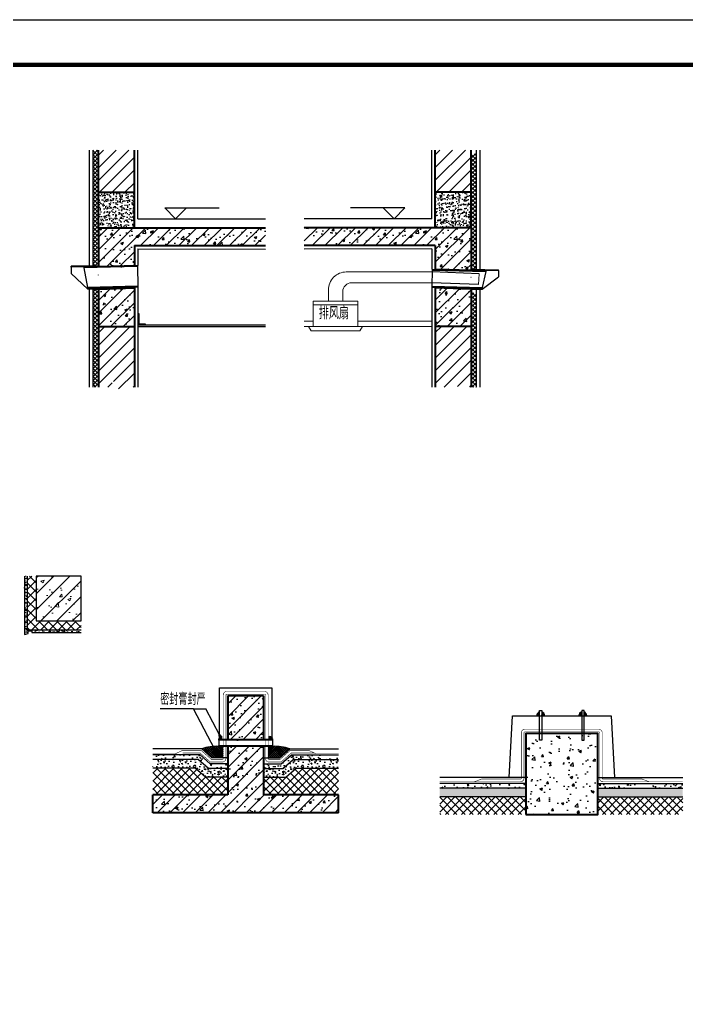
# Model space of a CAD drawing. Extents: x 27938 to 725830, y -209821 to 1628073.
# Drawn here: x 270828 to 274537, y 931102 to 936632 of the extents above; entities that cross this region are included whole.
import ezdxf

# ---------------------------------------------------------------- set-up
doc = ezdxf.new("R2010")
doc.units = 0
doc.header["$LTSCALE"] = 1000
doc.header["$MEASUREMENT"] = 0
doc.linetypes.add('CENTER', pattern=[50.8, 31.75, -6.35, 6.35, -6.35])
doc.linetypes.add('DASH', pattern=[0.35, 0.25, -0.1])
for name, color, linetype in [('3', 3, 'CENTER'), ('3-保温', 17, 'Continuous'), ('4', 4, 'Continuous'), ('7', 7, 'Continuous'), ('A-FLOR-HATCH', 252, 'Continuous'), ('COLUMN', 9, 'Continuous'), ('DIM_ELEV', 3, 'Continuous'), ('DIM_LEAD', 3, 'Continuous'), ('PUB_HACTH', 252, 'Continuous'), ('PUB_TEXT', 4, 'Continuous'), ('SURFACE', 6, 'Continuous'), ('text', 7, 'Continuous'), ('图框', 140, 'Continuous'), ('看线', 251, 'Continuous')]:
    doc.layers.add(name, color=color, linetype=linetype)
for name, color, linetype, lineweight in [('PUB_HATCH', 8, 'Continuous', 9), ('WALL', 9, 'Continuous', 40), ('填充', 251, 'Continuous', 5)]:
    doc.layers.add(name, color=color, linetype=linetype, lineweight=lineweight)
doc.layers.add('yichutu', color=7, linetype='Continuous', true_color=0xffffff, plot=False)
doc.styles.add('_TCH_DIM', font='SIMPLEX.shx', dxfattribs={"width": 0.7, "bigfont": 'GBCBIG.shx'})
doc.styles.add('HZTXT', font='COMPLEX', dxfattribs={"width": 0.7, "bigfont": 'HZTXT'})
pattern_1 = [(45, (393940.294, 948033.204), (-35.355353, 35.355353), [])]
pattern_2 = [(45, (395460.294, 948033.204), (-35.355353, 35.355353), [])]
pattern_3 = [(45, (-1817249.745, 1280137.15), (-35.3553391, 35.3553391), []), (50, (-1817249.74, 1280137.15), (143.4520365, -12.550427), [15, -165]), (355, (-1817249.74, 1280137.15), (-27.750267, 150.438427), [12, -132]), (100.4514, (-1817237.79, 1280136.1), (115.701876, 137.887908), [12.748038, -140.228422]), (46.1842, (-1817249.74, 1280177.15), (213.44821, -33.103803), [22.5, -247.5]), (96.6356, (-1817231.96, 1280174.4), (186.932541, 194.823574), [19.122058, -210.3426]), (351.1842, (-1817249.74, 1280177.15), (186.93239, 194.82372), [18, -198]), (21, (-1817229.74, 1280167.15), (119.3814104, -80.523778), [15, -165]), (326, (-1817229.74, 1280167.15), (48.663066, 145.030009), [12, -132]), (71.4514, (-1817219.8, 1280160.44), (168.044526, 64.506099), [12.748038, -140.228422]), (37.5, (-1817249.745, 1280137.15), (2.4319711, 66.5787708), [0, -130.4, 0, -134, 0, -132.5]), (7.5, (-1817249.745, 1280137.15), (52.6139075, 78.8823424), [0, -76.4, 0, -127.4, 0, -50.5]), (327.5, (-1817294.345, 1280137.15), (106.7644872, -4.5109743), [0, -50, 0, -156, 0, -207]), (317.5, (-1817314.345, 1280137.15), (116.637234, 20.0209965), [0, -65, 0, -103.6, 0, -147])]
pattern_4 = [(45, (-2066687.076, 942161.15), (-22.4506403, 22.4506403), []), (135, (-2066687.076, 942161.15), (-22.4506403, -22.4506403), [])]
pattern_5 = [(45, (-897306.5756, 937360.3286), (-2.806330038, 2.806330038), []), (135, (-897306.5756, 937360.3286), (-2.806330038, -2.806330038), [])]
pattern_6 = [(45, (-2068216.5756, 942051.1986), (-2.806330038, 2.806330038), []), (135, (-2068216.5756, 942051.1986), (-2.806330038, -2.806330038), [])]

# ---------------------------------------------------------------- blocks, each defined once
blk = doc.blocks.new('yct-841-594-84100-59399.9999999999-100-1000.0')
at = {"layer": 'yichutu', "color": 7, "true_color": 0xffffff}
blk.add_lwpolyline([(0, 0), (0, 59400), (84100, 59400), (84100, 0)], close=True, dxfattribs=at)
blk = doc.blocks.new('A$C6C8F5AB9')
at = {"layer": '图框'}
blk.add_lwpolyline([(0, 0), (21025, 0), (21025, -14850), (0, -14850)], close=True, dxfattribs=at)
blk.add_lwpolyline([(0, 0), (21025, 0), (21025, -14850), (0, -14850)], close=True, dxfattribs=at)
at = {"layer": '图框', "const_width": 25}
blk.add_lwpolyline([(20775, -14600), (20775, -250), (625, -250), (625, -14600)], close=True, dxfattribs=at)

msp = doc.modelspace()

# ---------------------------------------------------------------- hatches: boundary and pattern name
at = {"layer": '3-保温'}
h = msp.add_hatch(dxfattribs=at)
h.set_pattern_fill('ANSI37', color=256, scale=10)
h.set_pattern_definition([(45, (-1823836.076, 1332157.5), (-11.22532015, 11.22532015), []), (135, (-1823836.076, 1332157.5), (-11.22532015, -11.22532015), [])])
h.paths.add_polyline_path([(271265.4, 935133.2), (271235.4, 935132.9), (271235.4, 934587.3), (271265.4, 934587.3)])
h.paths.add_polyline_path([(271235.4, 935262.9), (271265.4, 935262.9), (271265.4, 935906.5), (271235.4, 935906.5)])
h = msp.add_hatch(dxfattribs=at)
h.set_pattern_fill('ANSI37', color=256, scale=10)
h.set_pattern_definition([(45, (-1822316.076, 1332137.5), (-11.22532015, 11.22532015), []), (135, (-1822316.076, 1332137.5), (-11.22532015, -11.22532015), [])])
h.paths.add_polyline_path([(273340.5, 935113.2), (273370.5, 935112.9), (273370.5, 934587.3), (273340.5, 934587.3)])
h.paths.add_polyline_path([(273370.5, 935242.9), (273340.5, 935242.9), (273340.5, 935886.5), (273370.5, 935886.5)])
at = {"layer": '4'}
for points in [[(271263.3, 935263.2), (271263.4, 935258.2), (271243.4, 935257.9), (271243.3, 935262.9)], [(273342.5, 935243.2), (273342.4, 935238.2), (273362.4, 935237.9), (273362.5, 935242.9)], [(271265.4, 935133.2), (271265.3, 935138.2), (271235.1, 935137.9), (271235.2, 935132.9)], [(273340.5, 935133.2), (273340.6, 935138.2), (273370.8, 935137.9), (273370.7, 935132.9)]]:
    msp.add_hatch(color=256, dxfattribs=at).paths.add_polyline_path(points)
at = {"layer": 'A-FLOR-HATCH'}
h = msp.add_hatch(dxfattribs=at)
h.set_pattern_fill('钢筋混凝土', color=256, scale=20, style=0)
h.set_pattern_definition(pattern_3)
h.paths.add_polyline_path([(271984.9, 932622.3), (272184.9, 932622.3), (272184.9, 932868.1), (271984.9, 932868.1)])
h.paths.add_polyline_path([(272184.9, 932592.3), (271984.9, 932592.3), (271984.9, 932318.1), (272084.9, 932284.8), (272184.9, 932318.1)])
h = msp.add_hatch(dxfattribs=at)
h.set_pattern_fill('钢筋混凝土', color=256, scale=20, style=0)
h.set_pattern_definition(pattern_3)
h.paths.add_polyline_path([(272602.5, 932318.1), (271567.4, 932318.1), (271567.4, 932218.1), (272602.5, 932218.1)])
at = {"layer": 'PUB_HACTH'}
h = msp.add_hatch(dxfattribs=at)
h.set_pattern_fill('普通砖', color=256, scale=20, style=0)
h.set_pattern_definition(pattern_1)
h.paths.add_polyline_path([(271265.4, 935675.1), (271465.4, 935675.1), (271465.4, 935906.5), (271265.4, 935906.5)])
h = msp.add_hatch(dxfattribs=at)
h.set_pattern_fill('普通砖', color=256, scale=20, style=0)
h.set_pattern_definition(pattern_2)
h.paths.add_polyline_path([(273340.5, 935675.1), (273140.5, 935675.1), (273140.5, 935906.5), (273340.5, 935906.5)])
at = {"layer": 'PUB_HACTH', "ltscale": 0.8}
h = msp.add_hatch(dxfattribs=at)
h.set_pattern_fill('AR-CONC', color=256, scale=25)
h.set_pattern_definition([(50, (-1809425.076, 1332157.5), (45.54616725, -3.9847714), [4.7625, -52.3875]), (355, (-1809425.076, 1332157.5), (-8.8107065, 47.7641607), [3.81, -41.91]), (100.451, (-1809421.28, 1332157.168), (36.7356254, 43.779172), [4.0475, -44.5225]), (46.1842, (-1809425.076, 1332170.2), (67.7697602, -10.510582), [7.14375, -78.58125]), (96.6356, (-1809419.43, 1332169.324), (59.3510586, 61.856389), [6.07125, -66.78375]), (351.184, (-1809425.076, 1332170.2), (59.3511515, 61.8562795), [5.715, -62.865]), (21, (-1809418.726, 1332167.025), (37.90371996, -25.5663796), [4.7625, -52.3875]), (326, (-1809418.726, 1332167.025), (15.4505071, 46.0469915), [3.81, -41.91]), (71.4514, (-1809415.567, 1332164.894), (53.3541227, 20.4807144), [4.0475, -44.5225]), (37.5, (-1809425.076, 1332157.5), (0.77215081, 21.13875972), [0, -41.402, 0, -42.545, 0, -42.06875]), (7.5, (-1809425.076, 1332157.5), (16.70491563, 25.0451437), [0, -24.257, 0, -40.4495, 0, -16.03375]), (327.5, (-1809439.236, 1332157.5), (33.89764879, -1.432186), [0, -15.875, 0, -49.53, 0, -65.7225]), (317.5, (-1809445.586, 1332157.5), (37.03229535, 6.35662276), [0, -20.6375, 0, -32.893, 0, -46.6725])])
h.paths.add_polyline_path([(271465.4, 935675.1), (271265.4, 935675.1), (271265.4, 935475.1), (271465.4, 935475.1)])
h = msp.add_hatch(dxfattribs=at)
h.set_pattern_fill('AR-CONC', color=256, scale=25)
h.set_pattern_definition([(50, (-1807905.076, 1332157.5), (45.54616725, -3.9847714), [4.7625, -52.3875]), (355, (-1807905.076, 1332157.5), (-8.8107065, 47.7641607), [3.81, -41.91]), (100.451, (-1807901.28, 1332157.168), (36.7356254, 43.779172), [4.0475, -44.5225]), (46.1842, (-1807905.076, 1332170.2), (67.7697602, -10.510582), [7.14375, -78.58125]), (96.6356, (-1807899.43, 1332169.324), (59.3510586, 61.856389), [6.07125, -66.78375]), (351.184, (-1807905.076, 1332170.2), (59.3511515, 61.8562795), [5.715, -62.865]), (21, (-1807898.726, 1332167.025), (37.90371996, -25.5663796), [4.7625, -52.3875]), (326, (-1807898.726, 1332167.025), (15.4505071, 46.0469915), [3.81, -41.91]), (71.4514, (-1807895.567, 1332164.894), (53.3541227, 20.4807144), [4.0475, -44.5225]), (37.5, (-1807905.076, 1332157.5), (0.77215081, 21.13875972), [0, -41.402, 0, -42.545, 0, -42.06875]), (7.5, (-1807905.076, 1332157.5), (16.70491563, 25.0451437), [0, -24.257, 0, -40.4495, 0, -16.03375]), (327.5, (-1807919.236, 1332157.5), (33.89764879, -1.432186), [0, -15.875, 0, -49.53, 0, -65.7225]), (317.5, (-1807925.586, 1332157.5), (37.03229535, 6.35662276), [0, -20.6375, 0, -32.893, 0, -46.6725])])
h.paths.add_polyline_path([(273140.5, 935675.1), (273340.5, 935675.1), (273340.5, 935475.1), (273140.5, 935475.1)])
at = {"layer": 'PUB_HACTH'}
h = msp.add_hatch(dxfattribs=at)
h.set_pattern_fill('钢筋混凝土', color=256, scale=20, style=0)
h.set_pattern_definition([(45, (386581.86, 947996.99), (-35.35534, 35.35534), []), (50, (386581.86, 947996.99), (143.45204, -12.55043), [15, -165]), (355, (386581.86, 947996.99), (-27.75027, 150.43843), [12, -132]), (100.4514, (386593.82, 947995.94), (115.70188, 137.88791), [12.74804, -140.22842]), (46.1842, (386581.86, 948036.99), (213.4482, -33.1038), [22.5, -247.5]), (96.6356, (386599.65, 948034.23), (186.93254, 194.82357), [19.12206, -210.3426]), (351.1842, (386581.86, 948037), (186.9324, 194.8237), [18, -198]), (21, (386601.86, 948026.99), (119.38141, -80.52378), [15, -165]), (326, (386601.86, 948026.99), (48.66307, 145.03), [12, -132]), (71.4514, (386611.81, 948020.28), (168.04453, 64.5061), [12.74804, -140.22842]), (37.5, (386581.86, 947996.99), (2.43197, 66.57877), [0, -130.4, 0, -134, 0, -132.5]), (7.5, (386581.86, 947996.99), (52.613907, 78.882342), [0, -76.4, 0, -127.4, 0, -50.5]), (327.5, (386537.26, 947996.99), (106.764487, -4.510974), [0, -50, 0, -156, 0, -207]), (317.5, (386517.26, 947996.99), (116.637234, 20.021), [0, -65, 0, -103.6, 0, -147])])
h.paths.add_polyline_path([(271268.8, 935165.1), (271265.4, 935230.1), (271265.4, 935165.1)], flags=16)
h.paths.add_polyline_path([(271465.3, 935140.1), (271266.7, 935133.3), (271265.4, 935040.1), (271265.4, 934925.1), (271465.4, 934925.1)])
h.paths.add_polyline_path([(271265.4, 935259), (271465.4, 935263.9), (271465.4, 935375.1), (272194.9, 935375.1), (272194.9, 935475.1), (271265.4, 935475.1)])
h = msp.add_hatch(dxfattribs=at)
h.set_pattern_fill('钢筋混凝土', color=256, scale=20, style=0)
h.set_pattern_definition([(45, (388101.86, 947996.99), (-35.35534, 35.35534), []), (50, (388101.86, 947996.99), (143.45204, -12.55043), [15, -165]), (355, (388101.86, 947996.99), (-27.75027, 150.43843), [12, -132]), (100.4514, (388113.82, 947995.94), (115.70188, 137.88791), [12.74804, -140.22842]), (46.1842, (388101.86, 948036.99), (213.4482, -33.1038), [22.5, -247.5]), (96.6356, (388119.65, 948034.23), (186.93254, 194.82357), [19.12206, -210.3426]), (351.1842, (388101.86, 948037), (186.9324, 194.8237), [18, -198]), (21, (388121.86, 948026.99), (119.38141, -80.52378), [15, -165]), (326, (388121.86, 948026.99), (48.66307, 145.03), [12, -132]), (71.4514, (388131.81, 948020.28), (168.04453, 64.5061), [12.74804, -140.22842]), (37.5, (388101.86, 947996.99), (2.43197, 66.57877), [0, -130.4, 0, -134, 0, -132.5]), (7.5, (388101.86, 947996.99), (52.613907, 78.882342), [0, -76.4, 0, -127.4, 0, -50.5]), (327.5, (388057.26, 947996.99), (106.764487, -4.510974), [0, -50, 0, -156, 0, -207]), (317.5, (388037.26, 947996.99), (116.637234, 20.021), [0, -65, 0, -103.6, 0, -147])])
h.paths.add_polyline_path([(273337, 935165.1), (273340.5, 935230.1), (273340.5, 935165.1)])
h.paths.add_polyline_path([(273140.5, 935140.1), (273339.2, 935133.3), (273340.5, 935040.1), (273340.5, 934925.1), (273140.5, 934925.1)])
h.paths.add_polyline_path([(273340.2, 935243.2), (273140, 935243.9), (273140.5, 935375.1), (272410.9, 935375.1), (272410.9, 935475.1), (273340.5, 935475.1)])
h = msp.add_hatch(dxfattribs=at)
h.set_pattern_fill('普通砖', color=256, scale=20, style=0)
h.set_pattern_definition(pattern_1)
h.paths.add_polyline_path([(271465.4, 934587.3), (271399.2, 934587.3), (271399.2, 934545.2), (271341.5, 934629.4), (271341.5, 934587.3), (271265.4, 934587.3), (271265.4, 934925.1), (271465.4, 934925.1)])
h = msp.add_hatch(dxfattribs=at)
h.set_pattern_fill('普通砖', color=256, scale=20, style=0)
h.set_pattern_definition(pattern_2)
h.paths.add_polyline_path([(273140.5, 934587.3), (273206.7, 934587.3), (273206.7, 934545.2), (273264.4, 934629.4), (273264.4, 934587.3), (273340.5, 934587.3), (273340.5, 934925.1), (273140.5, 934925.1)])
at = {"layer": 'PUB_HACTH', "ltscale": 0.8}
h = msp.add_hatch(dxfattribs=at)
h.set_pattern_fill('ANSI37', color=256, scale=2.5)
h.set_pattern_definition(pattern_6)
h.paths.add_polyline_path([(273733.4, 932779.4), (273733.4, 932758.2), (273749.4, 932758.2, 0.335437)])
h.paths.add_polyline_path([(273720.4, 932779.1, 0.322254), (273705.4, 932758.2), (273720.4, 932758.2)])
h = msp.add_hatch(dxfattribs=at)
h.set_pattern_fill('ANSI37', color=256, scale=2.5)
h.set_pattern_definition(pattern_6)
h.paths.add_polyline_path([(273955.4, 932779.4), (273955.4, 932758.2), (273939.4, 932758.2, -0.335437)])
h.paths.add_polyline_path([(273968.4, 932779.1, -0.322254), (273983.4, 932758.2), (273968.4, 932758.2)])
h = msp.add_hatch(dxfattribs=at)
h.set_pattern_fill('ANSI37', color=256, scale=2.5)
h.set_pattern_definition(pattern_5)
edge = h.paths.add_edge_path()
edge.add_line((271934.9, 932627.3), (271952.9, 932627.3))
edge.add_line((271952.9, 932627.3), (271952.9, 932643.8))
edge.add_arc((271954.9, 932623.6), 20.4, 95.6534, 169.3675)
h = msp.add_hatch(dxfattribs=at)
h.set_pattern_fill('ANSI32', color=256, scale=5)
h.set_pattern_definition([(45, (-2066687.076, 942161.149), (-16.83798023, 16.83798023), []), (45, (-2066675.85, 942161.149), (-16.83798023, 16.83798023), [])])
h.paths.add_polyline_path([(272234.9, 932592.3), (272184.9, 932592.3), (272184.9, 932587.3), (272234.9, 932587.3)])
h.paths.add_polyline_path([(272234.9, 932627.3), (272184.9, 932627.3), (272184.9, 932622.3), (272234.9, 932622.3)])
h.paths.add_polyline_path([(272184.9, 932627.3), (271984.9, 932627.3), (271984.9, 932622.3), (272184.9, 932622.3)])
h.paths.add_polyline_path([(272184.9, 932592.3), (271984.9, 932592.3), (271984.9, 932587.3), (272184.9, 932587.3)])
h.paths.add_polyline_path([(271984.9, 932592.3), (271934.9, 932592.3), (271934.9, 932587.3), (271984.9, 932587.3)])
h.paths.add_polyline_path([(271984.9, 932627.3), (271934.9, 932627.3), (271934.9, 932622.3), (271984.9, 932622.3)])
h = msp.add_hatch(dxfattribs=at)
h.set_pattern_fill('ANSI37', color=256, scale=2.5)
h.set_pattern_definition(pattern_5)
edge = h.paths.add_edge_path()
edge.add_line((272234.9, 932627.3), (272216.9, 932627.3))
edge.add_line((272216.9, 932627.3), (272216.9, 932643.8))
edge.add_arc((272214.9, 932623.6), 20.4, 10.6325, 84.3466, ccw=False)
h = msp.add_hatch(dxfattribs=at)
h.set_pattern_fill('混凝土', color=256, scale=20)
h.set_pattern_definition([(50, (-2068216.58, 942051.2), (143.4520365, -12.550427), [15, -165]), (355, (-2068216.58, 942051.2), (-27.750267, 150.438427), [12, -132]), (100.4514, (-2068204.62, 942050.15), (115.701876, 137.8879084), [12.748038, -140.228422]), (46.1842, (-2068216.58, 942091.2), (213.44821, -33.103803), [22.5, -247.5]), (96.6356, (-2068198.79, 942088.44), (186.932541, 194.823574), [19.122058, -210.3426]), (351.1842, (-2068216.58, 942091.2), (186.93239, 194.82372), [18, -198]), (21, (-2068196.58, 942081.2), (119.3814104, -80.523778), [15, -165]), (326, (-2068196.58, 942081.2), (48.663066, 145.030009), [12, -132]), (71.4514, (-2068186.63, 942074.49), (168.044526, 64.506099), [12.748038, -140.228422]), (37.5, (-2068216.576, 942051.2), (2.4319711, 66.5787708), [0, -130.4, 0, -134, 0, -132.5]), (7.5, (-2068216.576, 942051.2), (52.6139075, 78.8823424), [0, -76.4, 0, -127.4, 0, -50.5]), (327.5, (-2068261.176, 942051.2), (106.7644872, -4.5109743), [0, -50, 0, -156, 0, -207]), (317.5, (-2068281.18, 942051.2), (116.637234, 20.0209965), [0, -65, 0, -103.6, 0, -147])])
h.paths.add_polyline_path([(273644.4, 932208.2), (274044.4, 932208.2), (274044.4, 932658.2), (273644.4, 932658.2)])
h = msp.add_hatch(dxfattribs=at)
h.set_pattern_fill('ANSI37', color=256, scale=5)
h.set_pattern_definition([(45, (-2066687.0756, 942161.1486), (-5.612660076, 5.612660076), []), (135, (-2066687.0756, 942161.1486), (-5.612660076, -5.612660076), [])])
h.paths.add_polyline_path([(272234.9, 932587.3), (272209.9, 932587.3), (272209.9, 932524), (272272.5, 932524), (272329.9, 932574.3, 0.090795)])
h.paths.add_polyline_path([(271839.9, 932574.3), (271897.3, 932524), (271959.9, 932524), (271959.9, 932587.3), (271934.9, 932587.3, 0.090795)])
h = msp.add_hatch(dxfattribs=at)
h.set_pattern_fill('混凝土', color=256, scale=10)
h.set_pattern_definition([(50, (-2066687.076, 942161.15), (71.7260183, -6.2752135), [7.5, -82.5]), (355, (-2066687.076, 942161.15), (-13.8751334, 75.2192134), [6, -66]), (100.4514, (-2066681.1, 942160.626), (57.8509382, 68.9439542), [6.374019, -70.1142112]), (46.1842, (-2066687.08, 942181.15), (106.724105, -16.5519014), [11.25, -123.75]), (96.6356, (-2066678.18, 942179.77), (93.4662706, 97.411787), [9.561029, -105.1713]), (351.1842, (-2066687.08, 942181.15), (93.4661945, 97.41186), [9, -99]), (21, (-2066677.076, 942176.15), (59.6907052, -40.261889), [7.5, -82.5]), (326, (-2066677.076, 942176.15), (24.3315332, 72.5150045), [6, -66]), (71.4514, (-2066672.1, 942172.79), (84.0222629, 32.2530497), [6.374019, -70.1142112]), (37.5, (-2066687.076, 942161.149), (1.21598553, 33.28938538), [0, -65.2, 0, -67, 0, -66.25]), (7.5, (-2066687.076, 942161.15), (26.30695374, 39.4411712), [0, -38.2, 0, -63.7, 0, -25.25]), (327.5, (-2066709.376, 942161.149), (53.38224362, -2.25548717), [0, -25, 0, -78, 0, -103.5]), (317.5, (-2066719.376, 942161.15), (58.3186169, 10.0104982), [0, -32.5, 0, -51.8, 0, -73.5])])
h.paths.add_polyline_path([(272349.5, 932514.1), (272602.5, 932514.1), (272602.5, 932540.5), (272339.1, 932540.5), (272281.7, 932490.2), (272184.9, 932490.2), (272184.9, 932463.8), (272292.1, 932463.8)])
h.paths.add_polyline_path([(271984.9, 932490.2), (271888.1, 932490.2), (271830.7, 932540.5), (271567.4, 932540.5), (271567.4, 932514.1), (271820.4, 932514.1), (271877.8, 932463.8), (271984.9, 932463.8)])
h = msp.add_hatch(dxfattribs=at)
h.set_pattern_fill('加气混凝土', color=256, scale=10)
h.set_pattern_definition([(0, (-2066651.68, 942124.55), (60, 120), [0, -120]), (0, (-2066721.88, 942108.35), (60, 120), [0, -120]), (0, (-2066682.88, 942107.15), (60, 120), [0, -120]), (0, (-2066640.28, 942142.55), (60, 120), [0, -120]), (0, (-2066690.08, 942101.15), (60, 120), [0, -120]), (0, (-2066628.28, 942218.15), (60, 120), [0, -120]), (0, (-2066664.88, 942208.55), (60, 120), [0, -120]), (0, (-2066645.68, 942193.55), (60, 120), [0, -120]), (0, (-2066743.48, 942191.15), (60, 120), [0, -120]), (0, (-2066684.68, 942185.75), (60, 120), [0, -120]), (0, (-2066707.48, 942155.15), (60, 120), [0, -120]), (0, (-2066706.28, 942110.15), (60, 120), [0, -120]), (0, (-2066661.28, 942105.35), (60, 120), [0, -120]), (0, (-2066628.28, 942158.15), (60, 120), [0, -120]), (0, (-2066740.48, 942139.55), (60, 120), [0, -120]), (0, (-2066730.28, 942159.95), (60, 120), [0, -120]), (0, (-2066683.48, 942151.55), (60, 120), [0, -120]), (0, (-2066700.28, 942134.15), (60, 120), [0, -120]), (0, (-2066709.88, 942173.75), (60, 120), [0, -120]), (0, (-2066694.88, 942218.75), (60, 120), [0, -120]), (0, (-2066735.68, 942114.35), (60, 120), [0, -120]), (0, (-2066669.68, 942194.15), (60, 120), [0, -120]), (0, (-2066725.48, 942195.95), (60, 120), [0, -120]), (0, (-2066735.08, 942211.55), (60, 120), [0, -120]), (130.601294, (-2066635.647, 942180.577), (-299.999996686, 360.000001574), [5.268311, -2207.4222]), (18.4349488, (-2066644.218, 942182.863), (299.9999989, 119.99999911), [5.421048, -753.52558]), (90, (-2066644.22, 942177.72), (60, 120), [5.142857, -234.85713]), (161.565051, (-2066639.076, 942176.006), (-300.00000151, 119.99999105), [5.421048, -753.52558]), (53.1301023, (-2066639.076, 942176.006), (60.00000011, 119.99999994), [5.714286, -594.2857]), (135, (-2066634.504, 942114.863), (-60.00000725, 119.9999919), [4.848732, -334.56252]), (45, (-2066641.36, 942114.863), (59.9999996, 119.9999995), [4.848732, -334.56252]), (135, (-2066637.933, 942111.434), (-60.00000725, 119.9999919), [4.848732, -334.56252]), (45, (-2066637.933, 942111.434), (59.9999996, 119.9999995), [4.848732, -334.56252]), (116.565051, (-2066692.22, 942195.43), (-1.04e-05, 239.9999935), [6.388765, -127.7753]), (180, (-2066695.08, 942201.15), (-60, 120), [6.857143, -113.14285]), (63.434949, (-2066704.79, 942195.43), (5e-07, 239.999999), [6.388765, -127.7753]), (116.565051, (-2066701.93, 942189.72), (-1.04e-05, 239.9999935), [6.388765, -127.7753]), (0, (-2066701.93, 942189.72), (60, 120), [6.857143, -113.14285]), (63.434949, (-2066695.08, 942189.72), (5e-07, 239.999999), [6.388765, -127.7753]), (107.102728, (-2066647.0756, 942154.863), (-179.9999931185, 600.000000968), [7.772269, -3256.5805]), (143.972626, (-2066649.361, 942162.291), (-1139.999985548, 839.99999905), [7.772269, -1624.404]), (180, (-2066655.65, 942166.86), (-60, 120), [7.428571, -112.57142]), (36.0273733, (-2066669.361, 942162.291), (1139.999991575, 839.999990944), [7.772269, -1624.404]), (71.5650511, (-2066671.647, 942155.434), (180.00000092, 599.99999897), [7.228063, -751.71856]), (107.102728, (-2066669.3613, 942148.0057), (-179.9999931185, 600.000000968), [7.772269, -3256.5805]), (143.972626, (-2066663.076, 942143.434), (-1139.999985548, 839.99999905), [7.772269, -1624.404]), (0, (-2066663.08, 942143.43), (60, 120), [7.428571, -112.57142]), (36.0273733, (-2066655.647, 942143.434), (1139.999991575, 839.999990944), [7.772269, -1624.404]), (71.5650511, (-2066649.361, 942148.006), (180.00000092, 599.99999897), [7.228063, -751.71856]), (150.255118, (-2066645.933, 942210.863), (-180.00000043, 119.99999851), [4.607004, -962.86392]), (90, (-2066649.93, 942208.58), (60, 120), [4.571429, -235.42855]), (29.7448813, (-2066649.933, 942208.577), (180.00000011, 119.99999944), [4.607004, -962.86392]), (116.565051, (-2066673.93, 942125.72), (-1.04e-05, 239.9999935), [6.388765, -127.7753]), (168.690067, (-2066676.79, 942131.434), (-540.0000004, 119.99999699), [5.827451, -1217.9371]), (41.1859251, (-2066687.0756, 942128.577), (1499.999990912, 1319.999988458), [6.074369, -2545.1604]), (90, (-2066687.076, 942122.86), (60, 120), [5.714286, -234.2857]), (138.814074, (-2066682.504, 942118.863), (-1499.999973338, 1320.000008407), [6.074369, -2545.1604]), (16.6992442, (-2066682.504, 942118.863), (1979.999985103, 599.999993716), [5.96589, -2499.7075]), (60.9453959, (-2066676.79, 942120.577), (59.999999841, 119.999998939), [5.883217, -2465.0679]), (109.983106, (-2066724.2185, 942176.0057), (-300.00000113, 839.999997777), [6.6884004, -2802.4395]), (155.556045, (-2066726.504, 942182.2914), (-780.000002973, 359.999992521), [6.904597, -2893.0263]), (24.4439547, (-2066739.0756, 942182.2914), (780.000000389, 359.999998268), [6.904597, -2893.0263]), (70.0168934, (-2066741.3613, 942176.0057), (300.000000904, 839.999997916), [6.6884004, -2802.4395]), (109.983106, (-2066739.0756, 942169.72), (-300.00000113, 839.999997777), [6.6884004, -2802.4395]), (160.016893, (-2066732.79, 942167.434), (-300.000000176, 119.999994533), [6.6884004, -1397.8755]), (19.9831065, (-2066732.79, 942167.434), (299.999998353, 119.99999981), [6.6884004, -1397.8755]), (70.0168934, (-2066726.504, 942169.72), (300.000000904, 839.999997916), [6.6884004, -2802.4395]), (122.005383, (-2066679.647, 942165.149), (-60.00000805, 119.999993874), [5.3908464, -1126.6868]), (18.4349488, (-2066687.647, 942168.006), (299.9999989, 119.99999911), [5.421048, -753.52558]), (90, (-2066687.65, 942162.86), (60, 120), [5.142857, -234.85713]), (161.565051, (-2066682.504, 942161.149), (-300.00000151, 119.99999105), [5.421048, -753.52558]), (54.4623222, (-2066682.504, 942161.1486), (419.999999391, 599.999999101), [4.915614, -2059.6423]), (116.565051, (-2066714.5, 942136.01), (-1.04e-05, 239.9999935), [6.388765, -127.7753]), (180, (-2066717.36, 942141.72), (-60, 120), [6.285714, -113.71428]), (59.0362434, (-2066727.076, 942136.006), (60.000000195, 119.999999418), [6.6639456, -1392.7644]), (120.963756, (-2066723.647, 942130.291), (-60.0000082, 119.99999449), [6.6639456, -1392.7644]), (0, (-2066723.65, 942130.29), (60, 120), [6.285714, -113.71428]), (63.434949, (-2066717.36, 942130.29), (5e-07, 239.999999), [6.388765, -127.7753])])
h.paths.add_polyline_path([(272366, 932466.4), (272602.5, 932466.4), (272602.5, 932514.1), (272349.5, 932514.1), (272292.1, 932463.8), (272184.9, 932463.8), (272184.9, 932416.1), (272308.6, 932416.1)])
h.paths.add_polyline_path([(271984.9, 932463.8), (271877.8, 932463.8), (271820.4, 932514.1), (271567.4, 932514.1), (271567.4, 932466.4), (271803.8, 932466.4), (271861.2, 932416.1), (271984.9, 932416.1)])
h = msp.add_hatch(dxfattribs=at)
h.set_pattern_fill('ANSI37', color=256, scale=20)
h.set_pattern_definition(pattern_4)
h.paths.add_polyline_path([(271984.9, 932416.1), (271861.2, 932416.1), (271803.8, 932466.4), (271567.4, 932466.4), (271567.4, 932318.1), (271984.9, 932318.1)])
h = msp.add_hatch(dxfattribs=at)
h.set_pattern_fill('ANSI37', color=256, scale=20)
h.set_pattern_definition(pattern_4)
h.paths.add_polyline_path([(272602.5, 932466.4), (272366, 932466.4), (272308.6, 932416.1), (272184.9, 932416.1), (272184.9, 932318.1), (272602.5, 932318.1)])
h = msp.add_hatch(dxfattribs=at)
h.set_pattern_fill('混凝土', color=256, scale=10)
h.set_pattern_definition([(50, (-2065027.576, 942051.2), (71.7260183, -6.2752135), [7.5, -82.5]), (355, (-2065027.576, 942051.2), (-13.8751334, 75.2192134), [6, -66]), (100.4514, (-2065021.6, 942050.676), (57.8509382, 68.9439542), [6.374019, -70.1142112]), (46.1842, (-2065027.58, 942071.2), (106.724105, -16.5519014), [11.25, -123.75]), (96.6356, (-2065018.68, 942069.82), (93.4662706, 97.411787), [9.561029, -105.1713]), (351.1842, (-2065027.58, 942071.2), (93.4661945, 97.41186), [9, -99]), (21, (-2065017.576, 942066.2), (59.6907052, -40.261889), [7.5, -82.5]), (326, (-2065017.576, 942066.2), (24.3315332, 72.5150045), [6, -66]), (71.4514, (-2065012.6, 942062.84), (84.0222629, 32.2530497), [6.374019, -70.1142112]), (37.5, (-2065027.576, 942051.199), (1.21598553, 33.28938538), [0, -65.2, 0, -67, 0, -66.25]), (7.5, (-2065027.576, 942051.2), (26.30695374, 39.4411712), [0, -38.2, 0, -63.7, 0, -25.25]), (327.5, (-2065049.876, 942051.199), (53.38224362, -2.25548717), [0, -25, 0, -78, 0, -103.5]), (317.5, (-2065059.876, 942051.2), (58.3186169, 10.0104982), [0, -32.5, 0, -51.8, 0, -73.5])])
h.paths.add_polyline_path([(273165.4, 932380.2), (273165.4, 932353.9), (273644.4, 932353.9), (273644.4, 932380.2)])
h.paths.add_polyline_path([(274518.4, 932353.9), (274518.4, 932380.2), (274044.4, 932380.2), (274044.4, 932353.9)])
h = msp.add_hatch(dxfattribs=at)
h.set_pattern_fill('加气混凝土', color=256, scale=10)
h.set_pattern_definition([(0, (-2064992.18, 942014.6), (60, 120), [0, -120]), (0, (-2065062.38, 941998.4), (60, 120), [0, -120]), (0, (-2065023.38, 941997.2), (60, 120), [0, -120]), (0, (-2064980.78, 942032.6), (60, 120), [0, -120]), (0, (-2065030.58, 941991.2), (60, 120), [0, -120]), (0, (-2064968.78, 942108.2), (60, 120), [0, -120]), (0, (-2065005.38, 942098.6), (60, 120), [0, -120]), (0, (-2064986.18, 942083.6), (60, 120), [0, -120]), (0, (-2065083.98, 942081.2), (60, 120), [0, -120]), (0, (-2065025.18, 942075.8), (60, 120), [0, -120]), (0, (-2065047.98, 942045.2), (60, 120), [0, -120]), (0, (-2065046.78, 942000.2), (60, 120), [0, -120]), (0, (-2065001.78, 941995.4), (60, 120), [0, -120]), (0, (-2064968.78, 942048.2), (60, 120), [0, -120]), (0, (-2065080.98, 942029.6), (60, 120), [0, -120]), (0, (-2065070.78, 942050), (60, 120), [0, -120]), (0, (-2065023.98, 942041.6), (60, 120), [0, -120]), (0, (-2065040.78, 942024.2), (60, 120), [0, -120]), (0, (-2065050.38, 942063.8), (60, 120), [0, -120]), (0, (-2065035.38, 942108.8), (60, 120), [0, -120]), (0, (-2065076.18, 942004.4), (60, 120), [0, -120]), (0, (-2065010.18, 942084.2), (60, 120), [0, -120]), (0, (-2065065.98, 942086), (60, 120), [0, -120]), (0, (-2065075.58, 942101.6), (60, 120), [0, -120]), (130.601294, (-2064976.147, 942070.627), (-299.999996686, 360.000001574), [5.268311, -2207.4222]), (18.4349488, (-2064984.718, 942072.913), (299.9999989, 119.99999911), [5.421048, -753.52558]), (90, (-2064984.72, 942067.77), (60, 120), [5.142857, -234.85713]), (161.565051, (-2064979.576, 942066.056), (-300.00000151, 119.99999105), [5.421048, -753.52558]), (53.1301023, (-2064979.576, 942066.056), (60.00000011, 119.99999994), [5.714286, -594.2857]), (135, (-2064975.004, 942004.913), (-60.00000725, 119.9999919), [4.848732, -334.56252]), (45, (-2064981.86, 942004.913), (59.9999996, 119.9999995), [4.848732, -334.56252]), (135, (-2064978.433, 942001.484), (-60.00000725, 119.9999919), [4.848732, -334.56252]), (45, (-2064978.433, 942001.484), (59.9999996, 119.9999995), [4.848732, -334.56252]), (116.565051, (-2065032.72, 942085.48), (-1.04e-05, 239.9999935), [6.388765, -127.7753]), (180, (-2065035.58, 942091.2), (-60, 120), [6.857143, -113.14285]), (63.434949, (-2065045.29, 942085.48), (5e-07, 239.999999), [6.388765, -127.7753]), (116.565051, (-2065042.43, 942079.77), (-1.04e-05, 239.9999935), [6.388765, -127.7753]), (0, (-2065042.43, 942079.77), (60, 120), [6.857143, -113.14285]), (63.434949, (-2065035.58, 942079.77), (5e-07, 239.999999), [6.388765, -127.7753]), (107.102728, (-2064987.5756, 942044.913), (-179.9999931185, 600.000000968), [7.772269, -3256.5805]), (143.972626, (-2064989.861, 942052.341), (-1139.999985548, 839.99999905), [7.772269, -1624.404]), (180, (-2064996.15, 942056.91), (-60, 120), [7.428571, -112.57142]), (36.0273733, (-2065009.861, 942052.341), (1139.999991575, 839.999990944), [7.772269, -1624.404]), (71.5650511, (-2065012.147, 942045.484), (180.00000092, 599.99999897), [7.228063, -751.71856]), (107.102728, (-2065009.8613, 942038.0557), (-179.9999931185, 600.000000968), [7.772269, -3256.5805]), (143.972626, (-2065003.576, 942033.484), (-1139.999985548, 839.99999905), [7.772269, -1624.404]), (0, (-2065003.58, 942033.48), (60, 120), [7.428571, -112.57142]), (36.0273733, (-2064996.147, 942033.484), (1139.999991575, 839.999990944), [7.772269, -1624.404]), (71.5650511, (-2064989.861, 942038.056), (180.00000092, 599.99999897), [7.228063, -751.71856]), (150.255118, (-2064986.433, 942100.913), (-180.00000043, 119.99999851), [4.607004, -962.86392]), (90, (-2064990.43, 942098.63), (60, 120), [4.571429, -235.42855]), (29.7448813, (-2064990.433, 942098.627), (180.00000011, 119.99999944), [4.607004, -962.86392]), (116.565051, (-2065014.43, 942015.77), (-1.04e-05, 239.9999935), [6.388765, -127.7753]), (168.690067, (-2065017.29, 942021.484), (-540.0000004, 119.99999699), [5.827451, -1217.9371]), (41.1859251, (-2065027.5756, 942018.627), (1499.999990912, 1319.999988458), [6.074369, -2545.1604]), (90, (-2065027.576, 942012.91), (60, 120), [5.714286, -234.2857]), (138.814074, (-2065023.004, 942008.913), (-1499.999973338, 1320.000008407), [6.074369, -2545.1604]), (16.6992442, (-2065023.004, 942008.913), (1979.999985103, 599.999993716), [5.96589, -2499.7075]), (60.9453959, (-2065017.29, 942010.627), (59.999999841, 119.999998939), [5.883217, -2465.0679]), (109.983106, (-2065064.7185, 942066.0557), (-300.00000113, 839.999997777), [6.6884004, -2802.4395]), (155.556045, (-2065067.004, 942072.3414), (-780.000002973, 359.999992521), [6.904597, -2893.0263]), (24.4439547, (-2065079.5756, 942072.3414), (780.000000389, 359.999998268), [6.904597, -2893.0263]), (70.0168934, (-2065081.8613, 942066.0557), (300.000000904, 839.999997916), [6.6884004, -2802.4395]), (109.983106, (-2065079.5756, 942059.77), (-300.00000113, 839.999997777), [6.6884004, -2802.4395]), (160.016893, (-2065073.29, 942057.484), (-300.000000176, 119.999994533), [6.6884004, -1397.8755]), (19.9831065, (-2065073.29, 942057.484), (299.999998353, 119.99999981), [6.6884004, -1397.8755]), (70.0168934, (-2065067.004, 942059.77), (300.000000904, 839.999997916), [6.6884004, -2802.4395]), (122.005383, (-2065020.147, 942055.199), (-60.00000805, 119.999993874), [5.3908464, -1126.6868]), (18.4349488, (-2065028.147, 942058.056), (299.9999989, 119.99999911), [5.421048, -753.52558]), (90, (-2065028.15, 942052.91), (60, 120), [5.142857, -234.85713]), (161.565051, (-2065023.004, 942051.199), (-300.00000151, 119.99999105), [5.421048, -753.52558]), (54.4623222, (-2065023.004, 942051.1986), (419.999999391, 599.999999101), [4.915614, -2059.6423]), (116.565051, (-2065055, 942026.06), (-1.04e-05, 239.9999935), [6.388765, -127.7753]), (180, (-2065057.86, 942031.77), (-60, 120), [6.285714, -113.71428]), (59.0362434, (-2065067.576, 942026.056), (60.000000195, 119.999999418), [6.6639456, -1392.7644]), (120.963756, (-2065064.147, 942020.341), (-60.0000082, 119.99999449), [6.6639456, -1392.7644]), (0, (-2065064.15, 942020.34), (60, 120), [6.285714, -113.71428]), (63.434949, (-2065057.86, 942020.34), (5e-07, 239.999999), [6.388765, -127.7753])])
h.paths.add_polyline_path([(273165.4, 932353.9), (273165.4, 932306.2), (273644.4, 932306.2), (273644.4, 932353.9)])
h.paths.add_polyline_path([(274518.4, 932306.2), (274518.4, 932353.9), (274044.4, 932353.9), (274044.4, 932306.2)])
h = msp.add_hatch(dxfattribs=at)
h.set_pattern_fill('ANSI37', color=256, scale=20)
h.set_pattern_definition([(45, (-2065027.576, 942051.2), (-22.4506403, 22.4506403), []), (135, (-2065027.576, 942051.2), (-22.4506403, -22.4506403), [])])
h.paths.add_polyline_path([(273165.4, 932306.2), (273165.4, 932208.2), (273644.4, 932208.2), (273644.4, 932306.2)])
h = msp.add_hatch(dxfattribs=at)
h.set_pattern_fill('ANSI37', color=256, scale=20)
h.set_pattern_definition([(45, (-2064827.576, 942051.2), (-22.4506403, 22.4506403), []), (135, (-2064827.576, 942051.2), (-22.4506403, -22.4506403), [])])
h.paths.add_polyline_path([(274518.4, 932208.2), (274518.4, 932306.2), (274044.4, 932306.2), (274044.4, 932208.2)])
at = {"layer": 'PUB_HATCH', "linetype": 'ByBlock'}
h = msp.add_hatch(dxfattribs=at)
h.set_pattern_fill('砂灰土', color=256, scale=5, style=0)
h.set_pattern_definition([(37.5, (144212.558, 939029.475), (-0.6299336, 19.2682377), [0, -15.2, 0, -17, 0, -16.25]), (7.5, (144212.558, 939029.475), (17.697767, 28.2214607), [0, -8.2, 0, -13.7, 0, -5.25]), (327.5, (144200.258, 939029.475), (31.1414186, 0.0565905), [0, -5, 0, -18, 0, -23.5]), (317.5, (144200.258, 939029.475), (30.061266, 8.7767556), [0, -2.5, 0, -11.8, 0, -13.5])])
h.paths.add_polyline_path([(271168.7, 933235.4), (270868.7, 933235.4), (270868.7, 933535.4), (270853.7, 933535.4), (270853.7, 933215.3), (270873.7, 933220.4), (270873.7, 933230.4), (270893.7, 933230.4), (270893.7, 933220.4), (271168.7, 933220.4)])
at = {"layer": 'PUB_HATCH'}
h = msp.add_hatch(dxfattribs=at)
h.set_pattern_fill('多孔材料', color=256, scale=12.5, style=0)
h.set_pattern_definition([(45, (144287.56, 939079.475), (-25.000025, 25.000025), []), (135, (144287.56, 939079.475), (-25.000025, -25.000025), [])])
h.paths.add_polyline_path([(271168.7, 933285.4), (270918.7, 933285.4), (270918.7, 933535.4), (270868.7, 933535.4), (270868.7, 933235.4), (271168.7, 933235.4)])
h = msp.add_hatch(dxfattribs=at)
h.set_pattern_fill('钢筋混凝土', color=256, scale=25, style=0)
h.set_pattern_definition([(45, (160595.326, 1220418.78), (-44.194174, 44.194174), []), (50, (160595.33, 1220418.78), (179.315046, -15.688034), [18.75, -206.25]), (355, (160595.33, 1220418.78), (-34.68783, 188.04803), [15, -165]), (100.4514, (160610.27, 1220417.47), (144.62735, 172.35989), [15.93505, -175.28553]), (46.1842, (160595.33, 1220468.78), (266.81026, -41.37975), [28.125, -309.375]), (96.6356, (160617.56, 1220465.33), (233.66568, 243.52947), [23.90257, -262.92825]), (351.1842, (160595.33, 1220468.78), (233.66549, 243.52965), [22.5, -247.5]), (21, (160620.33, 1220456.28), (149.22676, -100.65472), [18.75, -206.25]), (326, (160620.33, 1220456.28), (60.82883, 181.28751), [15, -165]), (71.4514, (160632.76, 1220447.9), (210.05566, 80.63262), [15.93505, -175.28553]), (37.5, (160595.326, 1220418.78), (3.039964, 83.223463), [0, -163, 0, -167.5, 0, -165.625]), (7.5, (160595.33, 1220418.78), (65.767384, 98.602928), [0, -95.5, 0, -159.25, 0, -63.125]), (327.5, (160539.576, 1220418.78), (133.455609, -5.638718), [0, -62.5, 0, -195, 0, -258.75]), (317.5, (160514.58, 1220418.78), (145.796542, 25.026246), [0, -81.25, 0, -129.5, 0, -183.75])])
h.paths.add_polyline_path([(270918.7, 933285.4), (271168.7, 933285.4), (271168.7, 933535.4), (270918.7, 933535.4)])

# ---------------------------------------------------------------- linework, layer by layer
at = {"layer": '3'}
for p, q in [((271245.4, 935132.9), (271245.3, 935137.9)), ((273360.5, 935132.9), (273360.6, 935137.9))]:
    msp.add_line(p, q, dxfattribs=at)
at = {"layer": '4'}
for p, q in [((271263.3, 935263.2), (271112.9, 935260.9)), ((271113, 935255.9), (271112.9, 935260.9)), ((271263.4, 935258.2), (271113, 935255.9)), ((273342.4, 935238.2), (273492.9, 935235.9)), ((273342.5, 935243.2), (273493, 935240.9)), ((273492.9, 935235.9), (273493, 935240.9)), ((271205.3, 935137.3), (271205.4, 935132.3)), ((271265.4, 935133.2), (271205.4, 935132.3)), ((273340.5, 935133.2), (273400.5, 935132.3)), ((273400.6, 935137.3), (273400.5, 935132.3))]:
    msp.add_line(p, q, dxfattribs=at)
for points in [[(271263.3, 935263.2), (271263.4, 935258.2), (271243.4, 935257.9), (271243.3, 935262.9)], [(273342.5, 935243.2), (273342.4, 935238.2), (273362.4, 935237.9), (273362.5, 935242.9)], [(271265.4, 935133.2), (271265.3, 935138.2), (271234.9, 935138.1), (271235.4, 935132.8)], [(273340.5, 935133.2), (273340.6, 935138.2), (273370.9, 935138.1), (273370.5, 935132.8)]]:
    msp.add_lwpolyline(points, close=True, dxfattribs=at)
at = {"layer": '7'}
for p, q in [((271113, 935255.9), (271113.5, 935220.9)), ((271205.4, 935132.3), (271113.5, 935220.9)), ((271483.4, 935264.3), (271183.4, 935257)), ((271183.4, 935257), (271183.5, 935252)), ((271483.4, 935259.3), (271183.5, 935252)), ((271183.5, 935252), (271205.2, 935142.3)), ((271483.4, 935264.3), (271485.2, 935144.5)), ((273122.5, 935244.3), (273120.6, 935144.5)), ((273122.4, 935239.3), (273422.3, 935232)), ((273122.5, 935244.3), (273422.4, 935237)), ((273422.3, 935232), (273400.6, 935142.3)), ((273422.4, 935237), (273422.3, 935232)), ((273492.9, 935235.9), (273492.4, 935200.9)), ((273400.5, 935132.3), (273492.4, 935200.9)), ((271485.1, 935149.5), (271205.2, 935142.3)), ((271205.2, 935142.3), (271205.3, 935137.3)), ((271485.2, 935144.5), (271205.3, 935137.3)), ((273120.6, 935144.5), (273400.6, 935137.3)), ((273120.7, 935149.5), (273400.6, 935142.3)), ((273400.6, 935142.3), (273400.6, 935137.3)), ((271485.4, 934998.1), (271489.4, 934998.1)), ((271489.4, 934998.1), (271489.4, 934939.1)), ((271485.4, 934935.1), (271525.4, 934935.1)), ((271485.4, 934925.1), (272194.9, 934925.1)), ((271489.4, 934939.1), (271525.4, 934939.1)), ((271525.4, 934939.1), (271525.4, 934935.1)), ((271525.4, 934935.1), (272194.9, 934935.1))]:
    msp.add_line(p, q, dxfattribs=at)
at = {"layer": 'COLUMN'}
msp.add_lwpolyline([(270918.7, 933285.4), (271168.7, 933285.4), (271168.7, 933535.4), (270918.7, 933535.4)], close=True, dxfattribs=at)
at = {"layer": 'DIM_ELEV'}
for p, q in [((271694.9, 935525.1), (271634.9, 935585.1)), ((271634.9, 935585.1), (271937.9, 935585.1)), ((271694.9, 935525.1), (271754.9, 935585.1)), ((272970.9, 935585.1), (272668, 935585.1)), ((272910.9, 935525.1), (272850.9, 935585.1)), ((272910.9, 935525.1), (272970.9, 935585.1)), ((271573.9, 935525.1), (271754.9, 935525.1)), ((273031.9, 935525.1), (272850.9, 935525.1))]:
    msp.add_line(p, q, dxfattribs=at)
at = {"layer": 'DIM_LEAD'}
for p, q in [((271794.9, 932796.1), (271608.9, 932796.1)), ((271794.9, 932796.1), (271863.1, 932796.1)), ((271912.9, 932569.1), (271794.9, 932796.1)), ((271940.3, 932647.6), (271863.1, 932796.1))]:
    msp.add_line(p, q, dxfattribs=at)
at = {"layer": 'DIM_LEAD', "const_width": 8}
for points in [[(271391, 935256.6, 1), (271394.4, 935263.8, 1)], [(273214.9, 935236.6, -1), (273211.4, 935243.8, -1)], [(271942.1, 932644.1, 1), (271938.4, 932651.2, 1)], [(271914.8, 932565.6, 1), (271911.1, 932572.7, 1)]]:
    msp.add_lwpolyline(points, format="xyb", close=True, dxfattribs=at)
at = {"layer": 'PUB_HACTH', "ltscale": 0.8}
for points in [[(273384.7, 935218), (273122.2, 935228.6)], [(273381.5, 935158.1), (273121.1, 935168.5)], [(271939.9, 932637.3), (271939.9, 932913.1), (272229.9, 932913.1), (272229.9, 932637.3)], [(273551.2, 932414.1), (273569.4, 932758.2), (274119.4, 932758.2), (274137.6, 932414.1)], [(272234.9, 932622.3), (271934.9, 932622.3)], [(271934.9, 932622.3), (271934.9, 932592.3)], [(272234.9, 932622.3), (272234.9, 932592.3)], [(271984.9, 932524), (271897.3, 932524), (271839.9, 932574.3), (271567.4, 932574.3)], [(271934.9, 932592.3), (272234.9, 932592.3)], [(272184.9, 932524), (272272.5, 932524), (272329.9, 932574.3), (272602.5, 932574.3)], [(271984.9, 932490.2), (271888.1, 932490.2), (271830.7, 932540.5), (271567.4, 932540.5)], [(271984.9, 932463.8), (271877.8, 932463.8), (271820.4, 932514.1), (271567.4, 932514.1)], [(272184.9, 932490.2), (272281.7, 932490.2), (272339.1, 932540.5), (272602.5, 932540.5)], [(272184.9, 932463.8), (272292.1, 932463.8), (272349.5, 932514.1), (272602.5, 932514.1)], [(271984.9, 932416.1), (271861.2, 932416.1), (271803.8, 932466.4), (271567.4, 932466.4)], [(272184.9, 932416.1), (272308.6, 932416.1), (272366, 932466.4), (272602.5, 932466.4)], [(273644.4, 932414.1), (273165.4, 932414.1)], [(274044.4, 932414.1), (274518.4, 932414.1)], [(273644.4, 932380.2), (273165.4, 932380.2)], [(273644.4, 932353.9), (273165.4, 932353.9)], [(274044.4, 932380.2), (274518.4, 932380.2)], [(274044.4, 932353.9), (274518.4, 932353.9)], [(273644.4, 932306.2), (273165.4, 932306.2)], [(274044.4, 932306.2), (274518.4, 932306.2)]]:
    msp.add_lwpolyline(points, dxfattribs=at)
at = {"layer": 'PUB_HACTH', "linetype": 'DASH', "const_width": 3}
for points in [[(271734.9, 932565.5), (271836.4, 932565.5), (271893.8, 932515.2), (271954.9, 932515.2, 0.414214), (271959.9, 932520.2), (271959.9, 932873.1, -0.414214), (271979.9, 932893.1), (272189.9, 932893.1, -0.414214), (272209.9, 932873.1), (272209.9, 932520.2, 0.414214), (272214.9, 932515.2), (272276.1, 932515.2), (272333.5, 932565.5), (272434.9, 932565.5)], [(271734.9, 932550.5), (271830.7, 932550.5), (271888.1, 932500.2), (271954.9, 932500.2, 0.414214), (271974.9, 932520.2), (271974.9, 932873.1, -0.414214), (271979.9, 932878.1), (272189.9, 932878.1, -0.414214), (272194.9, 932873.1), (272194.9, 932520.2, 0.414214), (272214.9, 932500.2), (272281.7, 932500.2), (272339.1, 932550.5), (272467.3, 932550.5)], [(273396.8, 932405.2), (273614.4, 932405.2, 0.414214), (273619.4, 932410.2), (273619.4, 932663.2, -0.414214), (273639.4, 932683.2), (274049.4, 932683.2, -0.414214), (274069.4, 932663.2), (274069.4, 932410.2, 0.414214), (274074.4, 932405.2), (274292.1, 932405.2)], [(273165.4, 932390.2), (273614.4, 932390.2, 0.414214), (273634.4, 932410.2), (273634.4, 932663.2, -0.414214), (273639.4, 932668.2), (274049.4, 932668.2, -0.414214), (274054.4, 932663.2), (274054.4, 932410.2, 0.414214), (274074.4, 932390.2), (274518.4, 932390.2)]]:
    msp.add_lwpolyline(points, format="xyb", dxfattribs=at)
at = {"layer": 'PUB_HACTH', "ltscale": 0.8}
for points in [[(273720.4, 932787.2), (273733.4, 932787.2), (273733.4, 932622.2), (273720.4, 932621.2)], [(273968.4, 932787.2), (273955.4, 932787.2), (273955.4, 932622.2), (273968.4, 932621.2)], [(271934.9, 932627.3), (272234.9, 932627.3), (272234.9, 932622.3), (271934.9, 932622.3)], [(271934.9, 932592.3), (272234.9, 932592.3), (272234.9, 932587.3), (271934.9, 932587.3)]]:
    msp.add_lwpolyline(points, close=True, dxfattribs=at)
for points in [[(271934.9, 932627.3), (271952.9, 932627.3), (271952.9, 932643.8, 0.333209), (271934.9, 932627.3)], [(272234.9, 932627.3), (272216.9, 932627.3), (272216.9, 932643.8, -0.333209), (272234.9, 932627.3)]]:
    msp.add_lwpolyline(points, format="xyb", dxfattribs=at)
at = {"layer": 'PUB_HACTH', "linetype": 'DASH', "const_width": 3}
for points in [[(271734.9, 932565.5), (271693.3, 932546.1), (271567.4, 932546.1)], [(272434.9, 932565.5), (272476.6, 932546.1), (272602.5, 932546.1)], [(273358.8, 932390.2), (273396.8, 932405.2)], [(274330.1, 932390.2), (274292.1, 932405.2)]]:
    msp.add_lwpolyline(points, dxfattribs=at)
at = {"layer": 'PUB_HACTH', "ltscale": 0.8}
for centre, radius, start, end in [((273727.4, 932758.2), 22, 108.553, 180), ((273727.4, 932758.2), 22, 0, 74.1734), ((273961.4, 932758.2), 22, 105.8266, 180), ((273961.4, 932758.2), 22, 0, 71.447), ((271922.9, 932321.4), 266.2, 87.4154, 108.1671), ((272246.9, 932321.4), 266.2, 71.8329, 92.5846)]:
    msp.add_arc(centre, radius, start, end, dxfattribs=at)
at = {"layer": 'SURFACE'}
for p, q in [((271215.4, 935262.9), (271215.4, 935906.5)), ((271235.4, 935262.9), (271235.4, 935906.5)), ((271485.4, 935525.1), (271485.4, 935906.5)), ((273120.5, 935525.1), (273120.5, 935906.5)), ((273370.5, 935242.9), (273370.5, 935906.5)), ((273390.5, 935242.9), (273390.5, 935906.5)), ((271485.4, 935525.1), (272194.9, 935525.1)), ((273120.5, 935525.1), (272410.9, 935525.1)), ((271485.4, 935357.8), (272194.9, 935355.1)), ((271485.4, 935357.8), (271485.4, 935264.4)), ((273120.5, 935357.8), (272410.9, 935355.1)), ((273120.5, 935357.8), (273120.5, 935244.4)), ((271215.4, 934587.3), (271215.4, 935132.9)), ((271235.4, 934587.3), (271235.4, 935132.9)), ((271485.4, 935144.6), (271485.4, 934587.3)), ((273120.5, 935144.6), (273120.5, 934587.3)), ((273370.5, 934587.3), (273370.5, 935132.9)), ((273390.5, 934587.3), (273390.5, 935132.9))]:
    msp.add_line(p, q, dxfattribs=at)
for points in [[(271483.4, 935264.3), (271485.4, 935264.4)], [(273122.5, 935244.3), (273120.5, 935244.4)]]:
    msp.add_lwpolyline(points, dxfattribs=at)
at = {"layer": 'WALL', "color": 2}
for p, q in [((271265.4, 935475.1), (271265.4, 935906.5)), ((271465.4, 935475.1), (271465.4, 935906.5)), ((273140.5, 935475.1), (273140.5, 935906.5)), ((273340.5, 935475.1), (273340.5, 935906.5)), ((271265.4, 935475.1), (271265.4, 935259)), ((271265.4, 935475.1), (272194.9, 935475.1)), ((273340.5, 935475.1), (272410.9, 935475.1)), ((273340.5, 935475.1), (273340.5, 935239)), ((271465.4, 935375.1), (272194.9, 935375.1)), ((273140.5, 935375.1), (272410.9, 935375.1)), ((273140.5, 935243.9), (273340.5, 935239)), ((271265.4, 935133.2), (271465.4, 935140.1)), ((271265.4, 935133.2), (271265.4, 934587.3)), ((271465.4, 935140.1), (271465.4, 934587.3)), ((273140.5, 935140.1), (273140.5, 934587.3)), ((273340.5, 935133.2), (273140.5, 935140.1)), ((273340.5, 935133.2), (273340.5, 934587.3)), ((271265.4, 934925.1), (271465.4, 934925.1)), ((273340.5, 934925.1), (273140.5, 934925.1)), ((271984.9, 932868.1), (271984.9, 932622.3)), ((272184.9, 932868.1), (271984.9, 932868.1)), ((272184.9, 932868.1), (272184.9, 932622.3)), ((271984.9, 932592.3), (271984.9, 932318.1)), ((272184.9, 932592.3), (272184.9, 932318.1)), ((271984.9, 932318.1), (271567.4, 932318.1)), ((271567.4, 932218.1), (271567.4, 932318.1)), ((272602.5, 932318.1), (272184.9, 932318.1)), ((272602.5, 932218.1), (272602.5, 932318.1)), ((272602.5, 932218.1), (271567.4, 932218.1))]:
    msp.add_line(p, q, dxfattribs=at)
for points in [[(271265.4, 935673.4), (271465.4, 935673.4)], [(273340.5, 935673.4), (273140.5, 935673.4)], [(271465.4, 935375.1), (271465.4, 935263.9)], [(273140.5, 935375.1), (273140.5, 935243.9)]]:
    msp.add_lwpolyline(points, dxfattribs=at)
msp.add_lwpolyline([(273644.4, 932208.2), (274044.4, 932208.2), (274044.4, 932658.2), (273644.4, 932658.2)], close=True, dxfattribs=at)
at = {"layer": '填充'}
for p, q in [((273384.7, 935218), (273381.5, 935158.1)), ((272460.1, 935065.1), (272460.1, 934925.1)), ((272710.1, 935065.1), (272460.1, 935065.1)), ((272710.1, 935065.1), (272710.1, 935045.1)), ((272710.1, 935045.1), (272460.1, 935045.1)), ((272710.1, 935045.1), (272710.1, 934925.1)), ((272460.1, 934955.1), (272410.9, 934955.1)), ((273120.5, 934955.1), (272710.1, 934955.1)), ((273120.5, 934925.1), (272410.9, 934925.1)), ((272435.1, 934925.1), (272450.1, 934900.1)), ((272720.1, 934900.1), (272450.1, 934900.1)), ((272735.1, 934925.1), (272720.1, 934900.1))]:
    msp.add_line(p, q, dxfattribs=at)
for points in [[(273122.2, 935228.6), (272645.1, 935228.6, 0.414214), (272545.1, 935128.6), (272545.1, 935065.1)], [(273132.3, 935168.5), (272675.1, 935168.5, 0.414214), (272625.1, 935118.5), (272625.1, 935065.1)]]:
    msp.add_lwpolyline(points, format="xyb", dxfattribs=at)
at = {"layer": '看线'}
for points in [[(270853.7, 933535.4), (270853.7, 933210.3), (270873.7, 933215.4), (270873.7, 933230.4), (270893.7, 933230.4), (270893.7, 933220.4), (271168.7, 933220.4)], [(270868.7, 933535.4), (270868.7, 933535.4), (270868.7, 933535.4), (270868.7, 933535.4), (270868.7, 933235.4), (271168.7, 933235.4), (271168.7, 933235.4)]]:
    msp.add_lwpolyline(points, dxfattribs=at)

# ---------------------------------------------------------------- block references
msp.add_blockref('A$C6C8F5AB9', (260214.1, 936632.1))
at = {"layer": 'yichutu', "xscale": 0.25, "yscale": 0.25, "zscale": 0.25}
msp.add_blockref('yct-841-594-84100-59399.9999999999-100-1000.0', (260214.1, 921782.1), dxfattribs=at)

# ---------------------------------------------------------------- texts
at = {"layer": 'PUB_TEXT', "style": '_TCH_DIM', "width": 0.75}
msp.add_text('密封膏封严', height=67.52, dxfattribs=at).set_placement((271608.9, 932817.1))
at = {"layer": 'text', "style": 'HZTXT', "width": 0.8}
msp.add_text('排风扇', height=70, dxfattribs=at).set_placement((272491.9, 934965))

doc.saveas('drawing.dxf')
